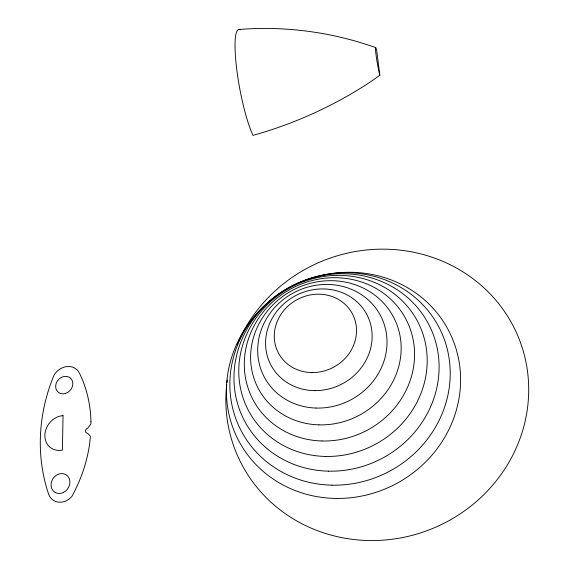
<?xml version="1.0" encoding="UTF-8"?>
<svg xmlns="http://www.w3.org/2000/svg" width="569" height="569" viewBox="0 0 569 569"><rect width="100%" height="100%" fill="white"/><g stroke="black" fill="none" stroke-linecap="round" stroke-linejoin="round"><path stroke-width="0.85" d="M379.836 75.272A15.157 0.946 80.3 0 1 375.938 54.112A15.157 0.946 80.3 0 1 376.714 50.598L379.836 75.272L370.263 81.993A302.359 218.226 -23.7 0 1 252.999 135.372A57.86 9.787 79.5 0 1 236.604 68.237A57.86 9.787 79.5 0 1 240.289 29.858M239.051 29.488C285.183 25.761 332.047 32.084 375.64 47.583M237.23 344.316A152.435 144.64 -21.4 0 1 487.903 291.627A152.435 144.64 -21.4 0 1 425.263 531.318A152.435 144.64 -21.4 0 1 226.725 384.509M226.931 382.745A152.435 144.64 -21.4 0 1 227.28 380.106M321.108 275.581A118.544 111.567 -27.5 0 1 459.347 396.316A118.544 111.567 -27.5 0 1 288.846 487.868A118.544 111.567 -27.5 0 1 264.037 306.229M267.309 303.256A118.544 111.567 -27.5 0 1 271.377 299.849M278.476 294.564A118.544 111.567 -27.5 0 1 279.934 293.568M304.223 280.851A118.544 111.567 -27.5 0 1 306.705 279.912M307.537 279.607A118.544 111.567 -27.5 0 1 310.048 278.739M310.887 278.461A118.544 111.567 -27.5 0 1 313.419 277.658M314.266 277.402A118.544 111.567 -27.5 0 1 320.247 275.787M90.955 421.729L90.919 423.898L87.718 428.173A2.724 2.361 -51.1 0 0 85.514 431.003A2.724 2.361 -51.1 0 0 87.676 433.251L90.393 436.195L89.731 443.08A136.78 112.598 -53.3 0 1 71.858 496.453A15.591 13.443 -56 0 1 48.557 493.949A174.825 159.121 -46.9 0 1 54.112 374.935A15.818 13.478 -47.8 0 1 67.661 366.507A15.818 13.478 -47.8 0 1 79.603 373.541A136.78 112.598 -53.3 0 1 90.955 421.729M63.045 415.619L62.412 450.122A18.393 15.776 -51.7 0 1 44.859 435.278A18.393 15.776 -51.7 0 1 63.045 415.619M314.97 390.633A54.197 49.887 -27.8 0 0 366.827 314.55A54.197 49.887 -27.8 0 0 274.777 314.145A54.197 49.887 -27.8 0 0 314.97 390.633M312.139 372.567A41.857 38.408 -27.9 0 0 352.538 314.067A41.857 38.408 -27.9 0 0 281.527 313.505A41.857 38.408 -27.9 0 0 312.139 372.567M325.255 456.43A95.585 89.113 -27.7 0 0 418.179 322.58A95.585 89.113 -27.7 0 0 255.524 318.725A95.585 89.113 -27.7 0 0 325.255 456.43M322.018 440.989A86.417 80.307 -27.7 0 0 406.593 320.439A86.417 80.307 -27.7 0 0 259.699 316.627A86.417 80.307 -27.7 0 0 322.018 440.989M328.59 471.16A103.985 97.256 -27.6 0 0 429.062 325.013A103.985 97.256 -27.6 0 0 251.918 321.172A103.985 97.256 -27.6 0 0 328.59 471.16M331.997 485.165A111.631 104.739 -27.5 0 0 439.225 327.737A111.631 104.739 -27.5 0 0 248.873 323.925A111.631 104.739 -27.5 0 0 331.997 485.165M316.001 408.051A65.734 60.698 -27.8 0 0 381.273 317.111A65.734 60.698 -27.8 0 0 269.798 313.611A65.734 60.698 -27.8 0 0 316.001 408.051M318.925 424.858A76.466 70.841 -27.8 0 0 394.289 318.612A76.466 70.841 -27.8 0 0 264.457 314.906A76.466 70.841 -27.8 0 0 318.925 424.858M65.62 393.371A9.324 7.945 -48.1 0 0 70.876 378.549A9.324 7.945 -48.1 0 0 56.196 383.328A9.324 7.945 -48.1 0 0 65.62 393.371M63.251 492.562A10.406 8.962 -55.7 0 0 66.9 475.357A10.406 8.962 -55.7 0 0 51.267 482.668A10.406 8.962 -55.7 0 0 63.251 492.562"/></g></svg>
